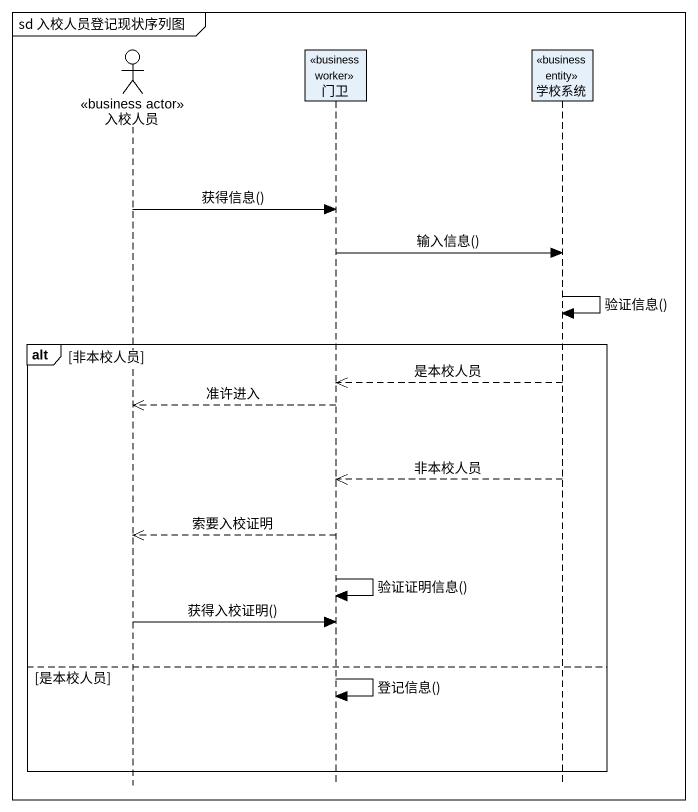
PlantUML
@startuml
mainframe sd 入校人员登记现状序列图
hide footbox
actor 入校人员 <<business actor>>
participant 门卫 <<business worker>>
participant 学校系统 <<business entity>>

入校人员 -> 门卫 : 获得信息()
门卫 -> 学校系统 : 输入信息()
学校系统 -> 学校系统 : 验证信息()
alt 非本校人员
  学校系统 -->> 门卫 : 是本校人员
  门卫 -->> 入校人员 : 准许进入
  学校系统 -->> 门卫 : 非本校人员
  门卫 -->> 入校人员 : 索要入校证明
  门卫 -> 门卫 : 验证证明信息()
  入校人员 -> 门卫 : 获得入校证明()
else 是本校人员
  门卫 -> 门卫 : 登记信息()
end
@enduml
